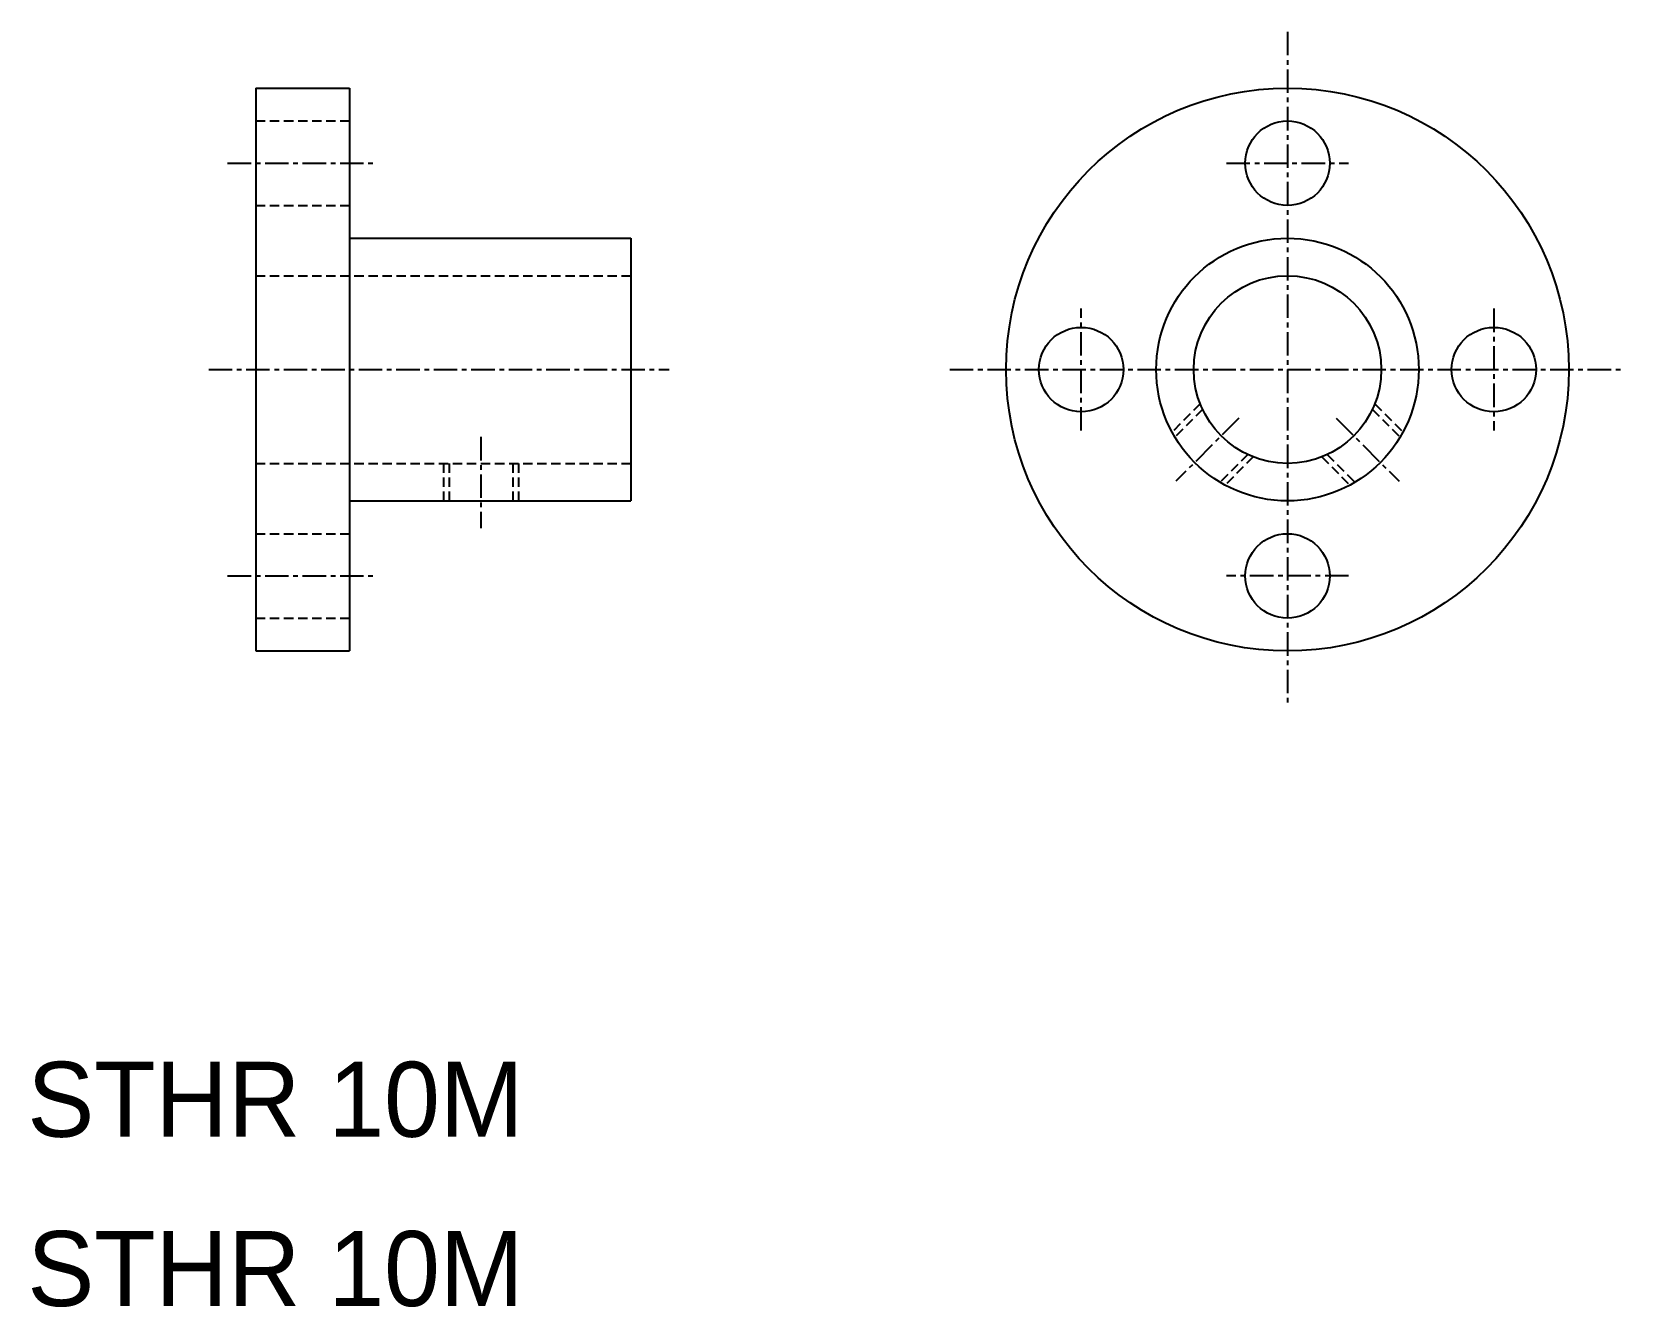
# Model space of a CAD drawing. Extents: x 627.5 to 712.4, y -473.6 to -405.6.
import ezdxf

# ---------------------------------------------------------------- set-up
doc = ezdxf.new("R2010")
doc.units = 0
doc.linetypes.add('CENTER', pattern=[2, 1.25, -0.25, 0.25, -0.25])
doc.linetypes.add('DASHED', pattern=[0.75, 0.5, -0.25])
doc.layers.get('0').update_dxf_attribs({"linetype": 'CONTINUOUS'})
doc.layers.add('CENTER', color=1, linetype='CENTER')

msp = doc.modelspace()

# ---------------------------------------------------------------- linework, layer by layer
at = {"color": 7, "linetype": 'CONTINUOUS'}
for p, q in [((639.433, -408.633), (639.433, -438.633)), ((639.433, -408.633), (644.433, -408.633)), ((644.433, -408.633), (644.433, -438.633)), ((639.433, -416.133), (639.433, -416.133)), ((644.433, -416.633), (659.433, -416.633)), ((659.433, -416.633), (659.433, -430.633)), ((644.433, -430.633), (659.433, -430.633)), ((639.433, -438.633), (644.433, -438.633))]:
    msp.add_line(p, q, dxfattribs=at)
at = {"color": 3, "linetype": 'DASHED'}
for p, q in [((639.433, -410.383), (644.433, -410.383)), ((639.433, -414.883), (644.433, -414.883)), ((639.433, -418.633), (659.433, -418.633)), ((689.779, -425.459), (688.276, -426.962)), ((699.088, -425.459), (700.591, -426.962)), ((689.906, -425.756), (688.43, -427.232)), ((698.96, -425.756), (700.437, -427.232)), ((639.433, -428.633), (659.433, -428.633)), ((649.433, -428.633), (649.433, -430.633)), ((649.733, -428.633), (649.733, -430.633)), ((653.133, -428.633), (653.133, -430.633)), ((653.433, -428.633), (653.433, -430.633)), ((692.311, -428.16), (690.834, -429.636)), ((692.607, -428.287), (691.104, -429.79)), ((696.26, -428.287), (697.763, -429.79)), ((696.556, -428.16), (698.033, -429.636)), ((639.433, -432.383), (644.433, -432.383)), ((639.433, -436.883), (644.433, -436.883))]:
    msp.add_line(p, q, dxfattribs=at)
at = {"color": 7, "linetype": 'CONTINUOUS'}
for centre, radius in [((694.433, -423.633), 15), ((694.433, -412.633), 2.25), ((694.433, -423.633), 7), ((694.433, -423.633), 5), ((683.433, -423.633), 2.25), ((705.433, -423.633), 2.25), ((694.433, -434.633), 2.25)]:
    msp.add_circle(centre, radius, dxfattribs=at)
at = {"layer": 'CENTER', "color": 1, "linetype": 'CENTER'}
for p, q in [((694.433, -405.633), (694.433, -441.633)), ((637.929, -412.633), (645.863, -412.633)), ((691.183, -412.633), (697.683, -412.633)), ((683.433, -426.883), (683.433, -420.383)), ((705.433, -420.383), (705.433, -426.883)), ((636.919, -423.633), (661.475, -423.633)), ((676.433, -423.633), (712.433, -423.633)), ((691.838, -426.228), (688.485, -429.581)), ((697.029, -426.228), (700.381, -429.581)), ((651.433, -427.225), (651.433, -432.091)), ((637.929, -434.633), (645.863, -434.633)), ((697.683, -434.633), (691.183, -434.633))]:
    msp.add_line(p, q, dxfattribs=at)

# ---------------------------------------------------------------- texts
at = {"color": 7, "linetype": 'CONTINUOUS'}
for p in [(627.25, -464.53), (627.25, -473.551)]:
    msp.add_text('STHR 10M', height=4, dxfattribs=at).set_placement(p)

doc.saveas('drawing.dxf')
